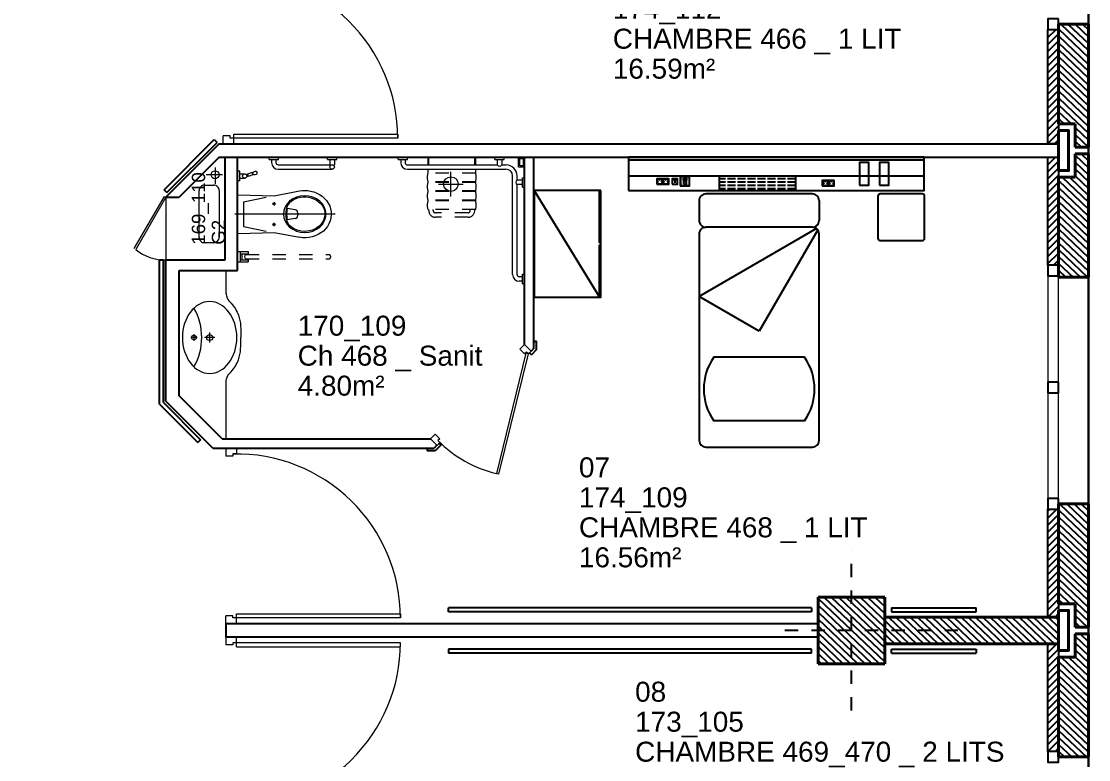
# Model space of a CAD drawing. Header units: metres. Extents: x -8 to 211, y -5 to 116.
# Drawn here: x 167.97 to 175.98, y 105.98 to 111.52 of the extents above; entities that cross this region are included whole.
import ezdxf

# ---------------------------------------------------------------- set-up
doc = ezdxf.new("R2010")
doc.units = ezdxf.units.M
doc.header["$LTSCALE"] = 0.6
doc.header["$MEASUREMENT"] = 0
for name, pattern in [('CACHÉ', [0.25, 0.125, -0.125]), ('CONTINU', [0]), ('HIDDEN2', [0.1875, 0.125, -0.0625])]:
    doc.linetypes.add(name, pattern=pattern)
doc.layers.get('0').update_dxf_attribs({"linetype": 'CONTINUOUS'})
for name, color, linetype in [('001axes', 1, 'CONTINUOUS'), ('009 main courante', 181, 'CONTINUOUS'), ('400 Lits', 150, 'CONTINUOUS'), ('A_EQMP', 142, 'CONTINUOUS'), ('A_Etiqu_Gaine', 8, 'CONTINUOUS'), ('A_Etiqu_Gaine_ancien', 8, 'CONTINUOUS'), ('A_Etiqu_Gaine_code', 8, 'CONTINUOUS'), ('A_Etiqu_Local', 8, 'CONTINUOUS'), ('A_Etiqu_Local_ancien', 8, 'CONTINUOUS'), ('A_HACH_CLOIS', 7, 'CONTINU'), ('A_HACH_STRUC', 7, 'CONTINUOUS'), ('A_MUR_CLOIS', 8, 'CONTINU'), ('A_MURS_ALÈG', 7, 'CONTINU')]:
    doc.layers.add(name, color=color, linetype=linetype)
for name, color, linetype, lineweight in [('A_CHASS', 4, 'CONTINU', 0), ('A_MURS_STRU', 7, 'CONTINU', 40), ('A_PORTE', 8, 'CONTINU', 0), ('A_SANI', 5, 'CONTINU', 0), ('CONTOUR', 54, 'CONTINUOUS', 30)]:
    doc.layers.add(name, color=color, linetype=linetype, lineweight=lineweight)
doc.styles.add('Attribut', font='arial.ttf')

# ---------------------------------------------------------------- blocks, each defined once
blk = doc.blocks.new('A_Etiqu_Local')
at = {"style": 'Attribut', "flags": 1}
for tag, p in [('CODE_HOPITAL', (-0.4463, 1.632)), ('CODE_SITE', (-0.4463, 1.407)), ('CODE_BATIMENT', (-0.4463, 1.182)), ('CODE_SECTEUR', (-0.4463, 0.957)), ('CODE_ETAGE', (-0.4463, 0.732)), ('NOM_NORMALISE', (-0.4463, -0.843)), ('SECTEUR_ACTIVITE', (-0.4463, -1.068)), ('SOUS_SECTEUR_ACTIVITE', (-0.4463, -1.293)), ('VOLUME', (-0.4463, -1.518)), ('SERVICE', (-0.4463, -1.743)), ('CODE_UG', (-0.4463, -1.968)), ('CODE_UA', (-0.4463, -2.193)), ('CODE_POLE', (-0.4463, -2.418)), ('OCCUPANT_EXTERNE', (-0.4463, -2.643)), ('DISPONIBILITE', (-0.4463, -2.868)), ('ACCES_HANDICAPES', (-0.4463, -3.093)), ('NATURE_SOL', (-0.4463, -3.318)), ('RISQUE_LABORATOIRE', (-0.4463, -3.543)), ('AMIANTE', (-0.4463, -3.768))]:
    blk.add_attdef(tag, p, '', height=0.15, dxfattribs=at)
at = {"layer": 'A_Etiqu_Local', "style": 'Attribut'}
for tag, p in [('CODE_PIECE', (-0.4463, 0.282)), ('NOM_USAGE', (-0.4463, 0.057)), ('SURFACE', (-0.4463, -0.168))]:
    blk.add_attdef(tag, p, '', height=0.15, dxfattribs=at)
at = {"layer": 'A_Etiqu_Local_ancien', "style": 'Attribut'}
blk.add_attdef('CODE_PIECE_ANCIEN', (-0.4463, 0.507), '', height=0.15, dxfattribs=at)
blk = doc.blocks.new('A_Etiqu_Gaine')
at = {"style": 'Attribut', "flags": 1}
for tag, p in [('CODE_HOPITAL', (-0.4323, 0.8651)), ('CODE_SITE', (-0.4323, 0.7151)), ('CODE_BATIMENT', (-0.4323, 0.5651)), ('CODE_SECTEUR', (-0.4323, 0.4151)), ('CODE_ETAGE', (-0.4323, 0.2651)), ('NOM_NORMALISE', (-0.4323, -0.3349)), ('SECTEUR_ACTIVITE', (-0.4323, -0.4849)), ('SOUS_SECTEUR_ACTIVITE', (-0.4323, -0.6349)), ('SURFACE', (-0.4323, -0.7849)), ('CODE_UG', (-0.4323, -0.9349)), ('CODE_POLE', (-0.4323, -1.0849)), ('AMIANTE', (-0.4323, -1.2349))]:
    blk.add_attdef(tag, p, '', height=0.1, dxfattribs=at)
at = {"layer": 'A_Etiqu_Gaine', "style": 'Attribut'}
blk.add_attdef('NOM_USAGE', (-0.4323, -0.1849), '', height=0.1, dxfattribs=at)
at = {"layer": 'A_Etiqu_Gaine_ancien', "style": 'Attribut'}
blk.add_attdef('CODE_PIECE_ANCIEN', (-0.4323, 0.1151), '', height=0.1, dxfattribs=at)
at = {"layer": 'A_Etiqu_Gaine_code', "style": 'Attribut'}
blk.add_attdef('CODE_PIECE', (-0.4323, -0.0349), '', height=0.1, dxfattribs=at)

msp = doc.modelspace()

# ---------------------------------------------------------------- hatches: boundary and pattern name
at = {"layer": 'A_EQMP'}
h = msp.add_hatch(dxfattribs=at)
h.set_pattern_fill('ACAD_ISO02W100', color=8, scale=0.005, angle=360, style=0)
h.set_pattern_definition([(360, (170.12117, 109.912046), (-3e-18, 0.025), [0.06, -0.015])])
h.paths.add_polyline_path([(173.7807, 110.3562), (173.2107, 110.3562), (173.2107, 110.2462), (173.7807, 110.2462)])
at = {"layer": 'A_HACH_CLOIS'}
h = msp.add_hatch(dxfattribs=at)
h.set_pattern_fill('ANSI31', color=8, scale=0.3, style=0)
h.set_pattern_definition([(45, (175.674573, 107.046185), (-0.0265165, 0.0265165), [])])
h.paths.add_polyline_path([(175.7546, 111.4561), (175.6746, 111.4561), (175.6746, 110.5963), (175.7546, 110.5963), (175.7546, 110.6962)])
h.paths.add_polyline_path([(175.7546, 110.3462), (175.7546, 110.4962), (175.6746, 110.4962), (175.6746, 109.686), (175.7546, 109.686)])
h.paths.add_polyline_path([(175.7546, 107.856), (175.6746, 107.856), (175.6746, 107.0462), (175.7546, 107.0462)])
h = msp.add_hatch(dxfattribs=at)
h.set_pattern_fill('ANSI31', color=8, scale=0.3, style=0)
h.set_pattern_definition([(45, (175.674573, 106.03628), (-0.0265165, 0.0265165), [])])
h.paths.add_polyline_path([(175.7546, 106.7462), (175.7546, 106.8461), (175.6746, 106.8461), (175.6746, 106.0363), (175.7546, 106.0363)])
at = {"layer": 'A_HACH_STRUC', "linetype": 'Continuous'}
h = msp.add_hatch(dxfattribs=at)
h.set_pattern_fill('ANSI31', color=8, scale=0.3, angle=-88.5553, style=0)
h.set_pattern_definition([(316.4447, (175.754575, 109.596306), (0.02583954, 0.0271766), [])])
h.paths.add_polyline_path([(175.9796, 111.4961), (175.7546, 111.4961), (175.7546, 111.4561), (175.7546, 110.7462), (175.8796, 110.7462), (175.8796, 110.5712), (175.9796, 110.5712)])
h.paths.add_polyline_path([(175.9796, 110.5212), (175.8796, 110.5212), (175.8796, 110.3462), (175.7546, 110.3462), (175.7546, 109.5963), (175.9796, 109.5963), (175.9796, 109.646)])
h = msp.add_hatch(dxfattribs=at)
h.set_pattern_fill('ANSI31', color=8, scale=0.3, angle=-88.5553, style=0)
h.set_pattern_definition([(316.4447, (173.949523, 105.99628), (0.02583954, 0.0271766), [])])
h.paths.add_polyline_path([(175.9796, 107.896), (175.7546, 107.896), (175.7546, 107.856), (175.7546, 107.1462), (175.8796, 107.1462), (175.8796, 106.9712), (175.9796, 106.9712)])
h.paths.add_polyline_path([(175.6746, 107.0462), (174.4495, 107.0462), (174.4495, 106.8461), (175.7546, 106.8461), (175.7546, 107.0462)])
h.paths.add_polyline_path([(174.4495, 107.1962), (173.9495, 107.1962), (173.9495, 106.6962), (174.4495, 106.6962)])
h.paths.add_polyline_path([(175.9796, 106.9212), (175.8796, 106.9212), (175.8796, 106.7462), (175.7546, 106.7462), (175.7546, 105.9963), (175.9796, 105.9963)])

# ---------------------------------------------------------------- linework, layer by layer
at = {"layer": '001axes', "color": 8, "linetype": 'CACHÉ'}
for p, q in [((174.1995, 106.3462), (174.1995, 107.5462)), ((174.9995, 106.9462), (173.6995, 106.9462))]:
    msp.add_line(p, q, dxfattribs=at)
at = {"layer": '009 main courante', "color": 8, "linetype": 'Continuous'}
for p, q in [((169.0417, 110.2519), (169.4186, 110.6289)), ((169.0629, 110.2307), (169.4398, 110.6076)), ((169.4186, 110.6289), (169.4398, 110.6076)), ((169.0629, 110.2307), (169.0417, 110.2519)), ((169.0372, 109.7246), (169.0072, 109.7246)), ((169.0072, 108.6438), (169.0072, 109.7246)), ((169.0372, 108.6562), (169.0372, 109.7246)), ((169.0072, 108.6438), (169.2955, 108.3555)), ((169.0372, 108.6562), (169.3167, 108.3767)), ((169.3167, 108.3767), (169.2955, 108.3555)), ((171.1766, 107.0858), (171.1766, 107.1158)), ((173.8995, 107.1158), (171.1766, 107.1158)), ((173.8995, 107.0858), (171.1766, 107.0858)), ((173.8995, 107.1158), (173.8995, 107.0858)), ((174.4995, 107.1161), (175.1346, 107.1161)), ((174.4995, 107.1161), (174.4995, 107.0861)), ((174.4995, 107.0861), (175.1346, 107.0861)), ((175.1346, 107.0861), (175.1346, 107.1161)), ((171.1766, 106.8065), (171.1766, 106.7765)), ((173.8995, 106.8065), (171.1766, 106.8065)), ((173.8995, 106.7765), (171.1766, 106.7765)), ((173.8995, 106.7765), (173.8995, 106.8065)), ((174.4995, 106.8063), (175.1346, 106.8063)), ((174.4995, 106.7763), (174.4995, 106.8063)), ((174.4995, 106.7763), (175.1346, 106.7763)), ((175.1346, 106.8063), (175.1346, 106.7763))]:
    msp.add_line(p, q, dxfattribs=at)
at = {"layer": '400 Lits', "color": 8, "linetype": 'Continuous'}
for p, q in [((173.9075, 110.2214), (173.1075, 110.2214)), ((173.0575, 110.1714), (173.0575, 110.0214)), ((173.9575, 110.1714), (173.9575, 110.0214)), ((173.9387, 109.9606), (173.0575, 109.4518)), ((173.9075, 109.9714), (173.1075, 109.9714)), ((173.9075, 109.9714), (173.1075, 109.9714)), ((173.9075, 109.9714), (173.1075, 109.9714)), ((173.0575, 109.9217), (173.0575, 108.3714)), ((173.9467, 109.9526), (173.5075, 109.192)), ((173.9575, 108.3714), (173.9575, 109.9217)), ((173.5075, 109.192), (173.0575, 109.4518)), ((173.8483, 108.9953), (173.1668, 108.9953)), ((173.8483, 108.5182), (173.1668, 108.5182)), ((173.1075, 108.3214), (173.9075, 108.3214))]:
    msp.add_line(p, q, dxfattribs=at)
for centre, radius, start, end in [((173.1075, 110.1714), 0.05, 90.00168, 180.00176), ((173.9075, 110.1714), 0.05, 359.99938, 89.99947), ((173.1075, 110.0214), 0.05, 179.99824, 269.99832), ((173.1075, 109.9214), 0.05, 90.00168, 180.00176), ((173.9075, 110.0214), 0.05, 270.00063, 0.00052), ((173.9075, 109.9214), 0.05, 359.99938, 89.99947), ((173.5075, 108.7567), 0.416, 145.00807, 214.99209), ((173.5075, 108.7567), 0.416, 325.00745, 34.99223), ((173.1075, 108.3714), 0.05, 179.99948, 269.99937), ((173.9075, 108.3714), 0.05, 270.00177, 0.00166)]:
    msp.add_arc(centre, radius, start, end, dxfattribs=at)
at = {"layer": 'A_CHASS', "color": 8, "linetype": 'Continuous'}
for p, q in [((175.6746, 109.606), (175.6746, 107.936)), ((175.7546, 107.936), (175.7546, 109.606))]:
    msp.add_line(p, q, dxfattribs=at)
at = {"layer": 'A_EQMP', "color": 8}
for p, q in [((172.5279, 110.4762), (174.745, 110.4762)), ((172.5279, 110.3562), (174.745, 110.3562)), ((172.7844, 110.3339), (172.7844, 110.2939)), ((172.8584, 110.329), (172.8917, 110.329)), ((174.0262, 110.3212), (174.0262, 110.2812)), ((171.8183, 110.2466), (172.3083, 109.4466))]:
    msp.add_line(p, q, dxfattribs=at)
for points in [[(172.5279, 110.2462), (174.745, 110.2462), (174.745, 110.4962), (172.5279, 110.4962)], [(174.2602, 110.2862), (174.3302, 110.2862), (174.3302, 110.4562), (174.2602, 110.4562)], [(174.4102, 110.2862), (174.4802, 110.2862), (174.4802, 110.4562), (174.4102, 110.4562)], [(172.7394, 110.2939), (172.8294, 110.2939), (172.8294, 110.3339), (172.7394, 110.3339)], [(172.8546, 110.2947), (172.8946, 110.2947), (172.8946, 110.3347), (172.8546, 110.3347)], [(172.9157, 110.2823), (172.9857, 110.2823), (172.9857, 110.3523), (172.9157, 110.3523)], [(172.9177, 110.2843), (172.9837, 110.2843), (172.9837, 110.3503), (172.9177, 110.3503)], [(172.9394, 110.3401), (172.962, 110.3401), (172.962, 110.3229), (172.9394, 110.3229)], [(172.9394, 110.2945), (172.962, 110.2945), (172.962, 110.3118), (172.9394, 110.3118)], [(173.9812, 110.2812), (174.0712, 110.2812), (174.0712, 110.3212), (173.9812, 110.3212)], [(172.3183, 110.2466), (171.8183, 110.2466), (171.8183, 109.4466), (172.3183, 109.4466)]]:
    msp.add_lwpolyline(points, close=True, dxfattribs=at)
for points in [[(172.8744, 110.329), (172.8744, 110.3042)], [(173.2107, 110.2462), (173.2107, 110.3562)], [(173.7807, 110.3562), (173.7807, 110.2462)], [(172.3183, 109.8566), (172.3083, 109.8566), (172.3083, 110.2466)], [(172.3083, 109.4466), (172.3083, 109.8366), (172.3183, 109.8366)]]:
    msp.add_lwpolyline(points, dxfattribs=at)
msp.add_lwpolyline([(174.4164, 109.8713), (174.7311, 109.8713, 0.414214), (174.7487, 109.889), (174.7487, 110.2037, 0.414214), (174.7311, 110.2213), (174.4164, 110.2213, 0.414214), (174.3987, 110.2037), (174.3987, 109.889, 0.414214)], format="xyb", close=True, dxfattribs=at)
for centre, radius in [((172.7619, 110.3139), 0.02), ((172.7501, 110.3139), 0.000725), ((172.7616, 110.3274), 0.000725), ((172.7753, 110.3139), 0.000725), ((172.8069, 110.3139), 0.02), ((172.7951, 110.3139), 0.000725), ((172.8066, 110.3274), 0.000725), ((172.8203, 110.3139), 0.000725), ((174.0037, 110.3012), 0.02), ((173.9919, 110.3012), 0.000725), ((174.0034, 110.3147), 0.000725), ((174.0171, 110.3012), 0.000725), ((174.0487, 110.3012), 0.02), ((174.0369, 110.3012), 0.000725), ((174.0484, 110.3147), 0.000725), ((174.0621, 110.3012), 0.000725)]:
    msp.add_circle(centre, radius, dxfattribs=at)
at = {"layer": 'A_MUR_CLOIS', "color": 8, "linetype": 'Continuous'}
for p, q in [((169.4557, 110.5962), (169.0557, 110.1962)), ((169.4557, 110.5962), (175.7546, 110.5963)), ((169.4562, 110.4965), (169.156, 110.1962)), ((169.4562, 110.4965), (175.7546, 110.4962)), ((169.4996, 109.7265), (169.4996, 110.4965)), ((169.5927, 109.6465), (169.5927, 110.4965)), ((171.7479, 109.0912), (171.7479, 110.4963)), ((171.8179, 109.0628), (171.8179, 110.4963)), ((169.0557, 110.1962), (169.156, 110.1962)), ((169.0557, 108.6657), (169.0557, 109.7265)), ((169.0557, 109.7265), (169.4996, 109.7265)), ((169.1557, 108.7071), (169.1557, 109.6465)), ((169.1557, 109.6465), (169.5927, 109.6465)), ((171.8179, 109.1163), (171.8379, 109.1163)), ((171.8379, 109.0545), (171.8379, 109.1163)), ((171.7841, 109.0289), (171.7982, 109.0148)), ((171.8179, 109.0628), (171.7971, 109.042)), ((171.8379, 109.0545), (171.7982, 109.0148)), ((169.4787, 108.3841), (169.1557, 108.7071)), ((169.4073, 108.3141), (169.0557, 108.6657)), ((169.4787, 108.3841), (171.0402, 108.3841)), ((169.4073, 108.3141), (171.0692, 108.3141)), ((171.0157, 108.3141), (171.0157, 108.2941)), ((171.0775, 108.2941), (171.0157, 108.2941)), ((171.09, 108.3349), (171.0692, 108.3141)), ((171.1212, 108.3378), (171.0775, 108.2941)), ((171.1212, 108.3378), (171.107, 108.3519)), ((169.5057, 106.9959), (169.5057, 106.896)), ((173.9495, 106.9959), (169.5057, 106.9959)), ((173.9495, 106.896), (169.5057, 106.896))]:
    msp.add_line(p, q, dxfattribs=at)
for points in [[(175.7546, 111.5361), (175.6746, 111.5361), (175.6746, 111.4561), (175.7546, 111.4561)], [(175.7546, 111.4561), (175.7546, 110.5962), (175.6746, 110.5962), (175.6746, 111.4561)], [(175.7546, 110.4962), (175.7546, 109.686), (175.6746, 109.686), (175.6746, 110.4962)], [(175.7546, 109.686), (175.6746, 109.686), (175.6746, 109.606), (175.7546, 109.606)], [(175.7546, 108.8082), (175.6746, 108.8082), (175.6746, 108.7282), (175.7546, 108.7282)], [(175.7546, 107.936), (175.6746, 107.936), (175.6746, 107.856), (175.7546, 107.856)], [(175.7546, 107.856), (175.7546, 107.0462), (175.6746, 107.0462), (175.6746, 107.856)], [(175.7546, 106.8461), (175.7546, 106.0363), (175.6746, 106.0363), (175.6746, 106.8461)], [(175.7546, 106.0363), (175.6746, 106.0363), (175.6746, 105.9563), (175.7546, 105.9563)]]:
    msp.add_lwpolyline(points, close=True, dxfattribs=at)
at = {"layer": 'A_MURS_ALÈG', "color": 8, "ltscale": 200}
for p, q in [((175.9796, 113.2964), (175.9796, 111.4961)), ((175.9796, 109.646), (175.9796, 107.896)), ((175.9796, 105.9963), (175.9796, 104.2463))]:
    msp.add_line(p, q, dxfattribs=at)
at = {"layer": 'A_MURS_STRU', "color": 8, "linetype": 'Continuous'}
for p, q in [((175.7546, 110.7462), (175.7546, 111.4961)), ((175.9796, 111.4961), (175.7546, 111.4961)), ((175.9796, 110.5712), (175.9796, 111.4961)), ((175.8796, 110.7462), (175.7546, 110.7462)), ((175.8796, 110.5712), (175.8796, 110.7462)), ((175.9796, 110.5712), (175.8796, 110.5712)), ((175.8796, 110.5212), (175.8796, 110.3462)), ((175.9796, 110.5212), (175.8796, 110.5212)), ((175.9796, 110.5212), (175.9796, 109.5963)), ((175.8796, 110.3462), (175.7546, 110.3462)), ((175.7546, 110.3462), (175.7546, 109.5963)), ((175.9796, 109.5963), (175.7546, 109.5963)), ((175.7546, 107.1462), (175.7546, 107.896)), ((175.9796, 107.896), (175.7546, 107.896)), ((175.9796, 106.9712), (175.9796, 107.896)), ((173.9495, 106.6962), (173.9495, 107.1962)), ((174.4495, 107.1962), (174.4495, 106.6962)), ((175.8796, 107.1462), (175.7546, 107.1462)), ((175.7546, 106.7962), (175.7546, 107.0962)), ((175.8796, 106.9712), (175.8796, 107.1462)), ((174.4495, 107.0462), (175.7546, 107.0462)), ((175.9796, 106.9712), (175.8796, 106.9712)), ((175.8796, 106.9212), (175.8796, 106.7462)), ((175.9796, 106.9212), (175.8796, 106.9212)), ((175.9796, 106.9212), (175.9796, 105.9963)), ((174.4495, 106.8461), (175.7546, 106.8461)), ((175.8796, 106.7462), (175.7546, 106.7462)), ((175.7546, 106.7462), (175.7546, 105.9963)), ((175.9796, 105.9963), (175.7546, 105.9963))]:
    msp.add_line(p, q, dxfattribs=at)
for points in [[(175.7546, 110.6962), (175.7546, 110.3962), (175.8296, 110.3962), (175.8296, 110.6962), (175.7546, 110.6962)], [(174.4495, 107.1962), (173.9495, 107.1962)], [(175.7546, 106.7962), (175.8296, 106.7962), (175.8296, 107.0962), (175.7546, 107.0962)], [(173.9495, 106.6962), (174.4495, 106.6962)]]:
    msp.add_lwpolyline(points, dxfattribs=at)
at = {"layer": 'A_PORTE', "color": 8, "linetype": 'Continuous'}
for p, q in [((169.4857, 110.5962), (169.4857, 110.6561)), ((169.5379, 110.6561), (169.4857, 110.6561)), ((169.5379, 110.6401), (169.5379, 110.6561)), ((170.7957, 110.6401), (169.5379, 110.6401)), ((169.5657, 110.6701), (170.7957, 110.6701)), ((169.5657, 110.5962), (169.5657, 110.6701)), ((170.7957, 110.6701), (170.7957, 110.6401)), ((168.8185, 109.8105), (169.0448, 110.2025)), ((169.0448, 110.2025), (169.0557, 110.1962)), ((169.0557, 110.1962), (168.8294, 109.8042)), ((169.0557, 110.1962), (169.0557, 109.7265)), ((169.5057, 108.3137), (169.5057, 108.2538)), ((169.5857, 108.3137), (169.5857, 108.2698)), ((169.5579, 108.2538), (169.5057, 108.2538)), ((169.5857, 108.2698), (169.5579, 108.2698)), ((169.5579, 108.2698), (169.5579, 108.2538)), ((169.5579, 107.0558), (169.5057, 107.0558)), ((169.5057, 106.9959), (169.5057, 107.0558)), ((169.5057, 106.9959), (169.5857, 106.9959)), ((169.5579, 107.0398), (169.5579, 107.0558)), ((170.8157, 107.0398), (169.5579, 107.0398)), ((169.5857, 106.9959), (169.5857, 107.0698)), ((169.5857, 107.0698), (170.8157, 107.0698)), ((170.8157, 107.0698), (170.8157, 107.0398)), ((169.5057, 106.8964), (169.5057, 106.8366)), ((169.5057, 106.8964), (169.5857, 106.8964)), ((169.5579, 106.8366), (169.5057, 106.8366)), ((169.5579, 106.8526), (169.5579, 106.8366)), ((170.8157, 106.8526), (169.5579, 106.8526)), ((169.5857, 106.8226), (169.5857, 106.8964)), ((170.8157, 106.8226), (170.8157, 106.8526)), ((169.5857, 106.8226), (170.8157, 106.8226))]:
    msp.add_line(p, q, dxfattribs=at)
at = {"layer": 'A_PORTE', "color": 8}
for p, q in [((171.7568, 109.0252), (171.5359, 108.1222)), ((171.5553, 108.1176), (171.7762, 109.0205)), ((171.7762, 109.0205), (171.7568, 109.0252)), ((171.5553, 108.1176), (171.5359, 108.1224))]:
    msp.add_line(p, q, dxfattribs=at)
for points in [[(171.7974, 109.0417), (171.7762, 109.0205), (171.7621, 109.0346), (171.7479, 109.0205), (171.7126, 109.0558), (171.7479, 109.0912), (171.7974, 109.0417)], [(171.1116, 108.3841), (171.0974, 108.3699), (171.1116, 108.3558), (171.0903, 108.3346), (171.0408, 108.3841), (171.0762, 108.4194), (171.1116, 108.3841)]]:
    msp.add_lwpolyline(points, dxfattribs=at)
for centre, radius, start, end in [((169.5657, 110.6401), 1.23, 360, 91.29426), ((171.7621, 109.0346), 0.94, 225, 256.07535)]:
    msp.add_arc(centre, radius, start, end, dxfattribs=at)
at = {"layer": 'A_PORTE', "color": 8, "linetype": 'Continuous'}
for centre, radius, start, end in [((169.0448, 110.0629), 0.3366, 230.21709, 271.85964), ((169.5857, 107.0398), 1.23, 360, 91.29426), ((169.5857, 106.8526), 1.23, 268.70574, 0)]:
    msp.add_arc(centre, radius, start, end, dxfattribs=at)
at = {"layer": 'A_SANI', "color": 8, "linetype": 'Continuous'}
for p, q in [((169.8298, 110.4797), (169.8298, 110.4965)), ((169.8298, 110.4797), (169.9005, 110.4797)), ((169.8487, 110.4797), (169.8487, 110.4565)), ((169.8817, 110.4797), (169.8817, 110.4565)), ((169.9005, 110.4797), (169.9005, 110.4965)), ((170.2679, 110.4965), (170.3386, 110.4965)), ((170.2679, 110.4797), (170.2679, 110.4965)), ((170.2679, 110.4797), (170.3386, 110.4797)), ((170.2868, 110.4797), (170.2868, 110.4395)), ((170.3198, 110.4797), (170.3198, 110.4395)), ((170.3386, 110.4797), (170.3386, 110.4965)), ((170.7989, 110.4796), (170.7989, 110.4963)), ((170.7989, 110.4796), (170.8696, 110.4796)), ((170.8177, 110.4796), (170.8177, 110.4563)), ((170.8507, 110.4796), (170.8507, 110.4563)), ((170.8696, 110.4796), (170.8696, 110.4963)), ((171.5236, 110.4963), (171.5943, 110.4963)), ((171.5236, 110.4796), (171.5236, 110.4963)), ((171.5236, 110.4796), (171.5943, 110.4796)), ((171.5424, 110.4796), (171.5424, 110.4393)), ((171.5754, 110.4796), (171.5754, 110.4393)), ((171.5943, 110.4796), (171.5943, 110.4963)), ((171.7011, 110.4213), (171.7011, 110.4963)), ((171.7011, 110.4963), (171.7479, 110.4963)), ((171.7111, 110.4313), (171.7111, 110.4863)), ((171.7111, 110.4863), (171.7379, 110.4863)), ((171.7379, 110.4863), (171.7379, 110.4313)), ((171.7479, 110.4963), (171.7479, 110.4213)), ((169.4811, 110.3651), (169.3581, 110.3651)), ((169.4246, 110.4191), (169.4246, 110.2961)), ((169.5927, 110.3907), (169.5927, 110.32)), ((169.6095, 110.3907), (169.5927, 110.3907)), ((169.6095, 110.32), (169.6095, 110.3907)), ((169.6095, 110.3718), (169.6497, 110.3718)), ((169.669, 110.3691), (169.6599, 110.3662)), ((169.7027, 110.3812), (169.6687, 110.3703)), ((169.6687, 110.3703), (169.6742, 110.3531)), ((169.7082, 110.364), (169.6742, 110.3531)), ((169.7027, 110.3812), (169.7082, 110.364)), ((169.7109, 110.3825), (169.703, 110.38)), ((169.7156, 110.3676), (169.7078, 110.3651)), ((169.8987, 110.4395), (170.3033, 110.4395)), ((169.8987, 110.4065), (170.3033, 110.4065)), ((170.8677, 110.4393), (171.5424, 110.4393)), ((170.8677, 110.4063), (171.6079, 110.4063)), ((171.1941, 110.2024), (171.1941, 110.387)), ((171.5754, 110.4393), (171.6079, 110.4393)), ((171.7479, 110.4213), (171.7011, 110.4213)), ((171.7379, 110.4313), (171.7111, 110.4313)), ((169.3453, 110.287), (169.4153, 110.287)), ((169.6095, 110.32), (169.5927, 110.32)), ((169.6095, 110.3388), (169.6476, 110.3388)), ((169.6738, 110.3542), (169.6635, 110.3509)), ((171.1018, 110.2947), (171.2864, 110.2947)), ((171.6579, 109.6161), (171.6579, 110.3563)), ((171.6909, 110.3238), (171.6909, 110.3563)), ((171.7312, 110.3238), (171.6909, 110.3238)), ((171.7312, 110.2908), (171.6909, 110.2908)), ((171.6909, 109.6161), (171.6909, 110.2908)), ((171.7312, 110.272), (171.7312, 110.3427)), ((171.7312, 110.3427), (171.7479, 110.3427)), ((171.7479, 110.272), (171.7479, 110.3427)), ((169.3053, 109.8948), (169.3053, 110.247)), ((169.4553, 110.247), (169.4553, 109.8948)), ((169.5973, 110.2146), (169.8673, 110.2071)), ((169.8673, 110.2071), (170.0578, 110.2435)), ((171.7312, 110.272), (171.7479, 110.272)), ((169.6381, 110.1627), (169.808, 110.1969)), ((169.6381, 110.1627), (169.6381, 109.9764)), ((169.8553, 110.1471), (169.8793, 110.1471)), ((169.8673, 110.1591), (169.8673, 110.1351)), ((170.3252, 110.0696), (169.573, 110.0696)), ((170.0248, 110.1027), (169.9665, 110.1124)), ((170.0457, 110.078), (170.0457, 110.0611)), ((169.6381, 109.9764), (169.808, 109.9422)), ((169.8553, 109.9921), (169.8793, 109.9921)), ((169.8673, 109.9801), (169.8673, 110.0041)), ((170.0248, 110.0365), (169.9667, 110.0267)), ((169.5973, 109.9246), (169.8673, 109.9321)), ((169.8673, 109.9321), (170.0578, 109.8956)), ((169.4153, 109.8548), (169.3453, 109.8548)), ((169.5927, 109.7887), (169.6722, 109.7887)), ((169.6137, 109.7887), (169.6137, 109.7107)), ((169.6137, 109.7728), (169.6722, 109.7728)), ((169.6137, 109.7265), (169.6722, 109.7265)), ((169.6247, 109.7728), (169.6247, 109.7265)), ((169.6646, 109.7728), (169.6646, 109.7662)), ((169.6646, 109.7332), (169.6646, 109.7265)), ((169.6722, 109.7887), (169.6722, 109.7728)), ((169.6722, 109.7265), (169.6722, 109.7107)), ((169.508, 109.4749), (169.508, 109.6465)), ((169.5927, 109.7107), (169.6722, 109.7107)), ((171.7312, 109.5991), (171.7079, 109.5991)), ((171.7312, 109.5661), (171.7079, 109.5661)), ((171.7312, 109.618), (171.7479, 109.618)), ((171.7312, 109.5473), (171.7312, 109.618)), ((171.7312, 109.5473), (171.7479, 109.5473)), ((169.2657, 109.1677), (169.2657, 109.1199)), ((169.384, 109.182), (169.384, 109.1056)), ((169.2896, 109.1438), (169.2418, 109.1438)), ((169.4222, 109.1438), (169.3457, 109.1438)), ((169.508, 108.3841), (169.508, 108.8127))]:
    msp.add_line(p, q, dxfattribs=at)
at = {"layer": 'A_SANI', "color": 8, "linetype": 'HIDDEN2', "ltscale": 0.5}
for p, q in [((171.0213, 110.4963), (171.0213, 110.4393)), ((171.0281, 110.4393), (171.0281, 110.4963)), ((171.3731, 110.4393), (171.3731, 110.4963)), ((171.3799, 110.4963), (171.3799, 110.4393)), ((171.0213, 110.4063), (171.0213, 110.3781)), ((171.3799, 110.3781), (171.0213, 110.3781)), ((171.3799, 110.4063), (171.3799, 110.3781)), ((171.3799, 110.3131), (171.0213, 110.3131)), ((171.0213, 110.3131), (171.0213, 110.3081)), ((171.3799, 110.3081), (171.0213, 110.3081)), ((171.3799, 110.3131), (171.3799, 110.3081)), ((171.3799, 110.2431), (171.0213, 110.2431)), ((171.0213, 110.2431), (171.0213, 110.2381)), ((171.3799, 110.2381), (171.0213, 110.2381)), ((171.3799, 110.2431), (171.3799, 110.2381)), ((171.3799, 110.1731), (171.0213, 110.1731)), ((171.0213, 110.1731), (171.0213, 110.1681)), ((171.3799, 110.1681), (171.0213, 110.1681)), ((171.3799, 110.1731), (171.3799, 110.1681)), ((171.3799, 110.1031), (171.0213, 110.1031)), ((171.0281, 110.0963), (171.0281, 110.1031)), ((171.0611, 110.0963), (171.0611, 110.1031)), ((171.3231, 110.0793), (171.0781, 110.0793)), ((171.3231, 110.0463), (171.0781, 110.0463)), ((171.3401, 110.0963), (171.3401, 110.1031)), ((171.3731, 110.0963), (171.3731, 110.1031)), ((169.657, 109.7662), (170.2807, 109.7662)), ((169.657, 109.7332), (170.2807, 109.7332))]:
    msp.add_line(p, q, dxfattribs=at)
at = {"layer": 'A_SANI', "color": 8, "linetype": 'Continuous'}
for centre, radius in [((169.4246, 110.3651), 0.03), ((169.6476, 110.3553), 0.0165), ((170.3033, 110.423), 0.0165), ((171.1941, 110.2947), 0.055), ((169.8673, 110.1471), 0.008), ((169.8673, 109.9921), 0.008), ((169.2657, 109.1438), 0.0175), ((169.384, 109.1438), 0.023)]:
    msp.add_circle(centre, radius, dxfattribs=at)
for centre, radius, start, end in [((169.8987, 110.4565), 0.05, 180, 270), ((169.8987, 110.4565), 0.017, 180, 270), ((170.8677, 110.4563), 0.05, 180, 270), ((170.8677, 110.4563), 0.017, 180, 270), ((170.3033, 110.4487), 0.0189, 309.88813, 330.86494), ((171.5589, 110.4485), 0.0189, 209.13506, 330.86494), ((171.6079, 110.3563), 0.083, 360, 90), ((171.6079, 110.3563), 0.05, 360, 90), ((169.3453, 110.247), 0.04, 89.99996, 180.00004), ((169.4153, 110.247), 0.04, 359.99924, 89.99933), ((171.7001, 110.3073), 0.0189, 119.13506, 240.86494), ((170.1155, 110.0699), 0.1602, 154.7386, 205.27673), ((170.0158, 110.117), 0.05, 135.91597, 154.7386), ((170.121, 110.0699), 0.1602, 164.61449, 195.64877), ((170.0207, 110.078), 0.025, 0, 80.48257), ((170.0207, 110.0611), 0.025, 279.51743, 0), ((170.0158, 110.0229), 0.05, 205.27673, 223.69166), ((169.3453, 109.8948), 0.04, 179.99924, 269.99933), ((169.4153, 109.8948), 0.04, 269.99934, 359.99923), ((169.6637, 109.7497), 0.0178, 111.92878, 248.07122), ((171.7079, 109.6161), 0.05, 180, 270), ((171.7079, 109.6161), 0.017, 180, 270), ((168.8774, 109.1438), 0.4476, 330.42755, 29.57245)]:
    msp.add_arc(centre, radius, start, end, dxfattribs=at)
at = {"layer": 'A_SANI', "color": 8, "linetype": 'HIDDEN2', "ltscale": 0.5}
for centre, radius, start, end in [((171.1336, 110.3456), 0.1169, 163.86503, 196.13497), ((171.2676, 110.3456), 0.1169, 343.86503, 16.13497), ((171.1336, 110.2756), 0.1169, 163.86503, 196.13497), ((171.2676, 110.2756), 0.1169, 343.86503, 16.13497), ((171.1336, 110.2056), 0.1169, 163.86503, 196.13497), ((171.2676, 110.2056), 0.1169, 343.86503, 16.13497), ((171.1336, 110.1356), 0.1169, 163.86503, 196.13497), ((171.2676, 110.1356), 0.1169, 343.86503, 16.13497), ((171.0781, 110.0963), 0.05, 180, 270), ((171.0781, 110.0963), 0.017, 180, 270), ((171.3231, 110.0963), 0.05, 270, 0), ((171.3231, 110.0963), 0.017, 270, 0), ((170.2754, 109.7497), 0.0173, 287.79386, 72.20614)]:
    msp.add_arc(centre, radius, start, end, dxfattribs=at)
at = {"layer": 'A_SANI', "color": 8, "linetype": 'Continuous', "extrusion": (0, 0, -1)}
for centre, major_axis, ratio in [((170.0973, 110.0696), (-0.16, 0), 0.859387), ((169.384, 109.1438), (0, 0.27), 0.755556)]:
    msp.add_ellipse(centre, major_axis=major_axis, ratio=ratio, dxfattribs=at)
at = {"layer": 'A_SANI', "color": 8, "linetype": 'Continuous'}
for points in [[(169.7109, 110.3825), (169.7196, 110.3896), (169.7347, 110.3916), (169.7389, 110.3833)], [(169.7156, 110.3676), (169.7268, 110.367), (169.7402, 110.3741), (169.7389, 110.3834)], [(169.508, 109.4749), (169.5151, 109.4407), (169.545, 109.4008), (169.6006, 109.3109), (169.618, 109.1438)], [(169.508, 108.8127), (169.5151, 108.8469), (169.545, 108.8868), (169.6006, 108.9767), (169.618, 109.1438)]]:
    msp.add_spline(points, degree=3, dxfattribs=at)
for points, knots in [([(169.9799, 110.1518), (170.0142, 110.1872), (170.0722, 110.2054), (170.18, 110.188), (170.2267, 110.1519), (170.2587, 110.063), (170.244, 110.0116), (170.1664, 109.9451), (170.1048, 109.9319), (170.0235, 109.9536), (169.9984, 109.9688), (169.9797, 109.9883)], [0.692162, 0.692162, 0.692162, 0.692162, 1.75636, 1.75636, 2.841981, 2.841981, 3.927602, 3.927602, 5.013223, 5.013223, 5.598138, 5.598138, 5.598138, 5.598138]), ([(170.0578, 110.2435), (170.0843, 110.2481), (170.1137, 110.2483), (170.2049, 110.2299), (170.2613, 110.188), (170.3085, 110.0744), (170.2956, 110.0058), (170.2127, 109.9128), (170.1461, 109.8881), (170.0737, 109.8932), (170.0657, 109.8942), (170.0578, 109.8956)], [1.357319, 1.357319, 1.357319, 1.357319, 1.801245, 1.801245, 2.798426, 2.798426, 3.795608, 3.795608, 4.792789, 4.792789, 4.916836, 4.916836, 4.916836, 4.916836])]:
    msp.add_open_spline(points, degree=3, knots=knots, dxfattribs=at)
at = {"layer": 'CONTOUR', "color": 8}
msp.add_lwpolyline([(175.9796, 114.2966), (175.9799, 92.6961), (167.2999, 92.6962)], dxfattribs=at)

# ---------------------------------------------------------------- block references
at = {"layer": 'A_Etiqu_Gaine', "color": 8, "rotation": 90}
msp.add_blockref('A_Etiqu_Gaine', (169.3155, 110.2726), dxfattribs=at).add_auto_attribs({'CODE_PIECE': '169_110', 'NOM_USAGE': 'G2'})
at = {"layer": 'A_Etiqu_Local', "color": 8}
ref = msp.add_blockref('A_Etiqu_Local', (172.8558, 111.254), dxfattribs=at)
ref.add_attrib('CODE_PIECE', '174_112', (172.4094, 111.5359), dxfattribs={"height": 0.15, "style": 'Attribut'})
ref.add_attrib('CODE_PIECE_ANCIEN', '06', (172.4094, 111.7609), dxfattribs={"layer": 'A_Etiqu_Local_ancien', "height": 0.15, "style": 'Attribut'})
ref.add_attrib('NOM_USAGE', 'CHAMBRE 466 _ 1 LIT', (172.4094, 111.3109), dxfattribs={"height": 0.15, "style": 'Attribut'})
ref.add_attrib('SURFACE', '16.59m²', (172.4094, 111.0859), dxfattribs={"height": 0.15, "style": 'Attribut'})
ref = msp.add_blockref('A_Etiqu_Local', (170.4911, 108.8755), dxfattribs=at)
ref.add_attrib('CODE_PIECE', '170_109', (170.0448, 109.1575), dxfattribs={"height": 0.15, "style": 'Attribut'})
ref.add_attrib('NOM_USAGE', 'Ch 468 _ Sanit', (170.0448, 108.9325), dxfattribs={"height": 0.15, "style": 'Attribut'})
ref.add_attrib('SURFACE', '4.80m²', (170.0448, 108.7075), dxfattribs={"height": 0.15, "style": 'Attribut'})
ref = msp.add_blockref('A_Etiqu_Local', (172.6015, 107.5876), dxfattribs=at)
ref.add_attrib('CODE_PIECE', '174_109', (172.1552, 107.8695), dxfattribs={"height": 0.15, "style": 'Attribut'})
ref.add_attrib('CODE_PIECE_ANCIEN', '07', (172.1552, 108.0945), dxfattribs={"layer": 'A_Etiqu_Local_ancien', "height": 0.15, "style": 'Attribut'})
ref.add_attrib('NOM_USAGE', 'CHAMBRE 468 _ 1 LIT', (172.1552, 107.6445), dxfattribs={"height": 0.15, "style": 'Attribut'})
ref.add_attrib('SURFACE', '16.56m²', (172.1552, 107.4195), dxfattribs={"height": 0.15, "style": 'Attribut'})
ref = msp.add_blockref('A_Etiqu_Local', (173.0232, 105.904), dxfattribs=at)
ref.add_attrib('CODE_PIECE', '173_105', (172.5768, 106.186), dxfattribs={"height": 0.15, "style": 'Attribut'})
ref.add_attrib('CODE_PIECE_ANCIEN', '08', (172.5768, 106.411), dxfattribs={"layer": 'A_Etiqu_Local_ancien', "height": 0.15, "style": 'Attribut'})
ref.add_attrib('NOM_USAGE', 'CHAMBRE 469_470 _ 2 LITS', (172.5768, 105.961), dxfattribs={"height": 0.15, "style": 'Attribut'})
ref.add_attrib('SURFACE', '19.17m²', (172.5768, 105.736), dxfattribs={"height": 0.15, "style": 'Attribut'})

doc.saveas('drawing.dxf')
